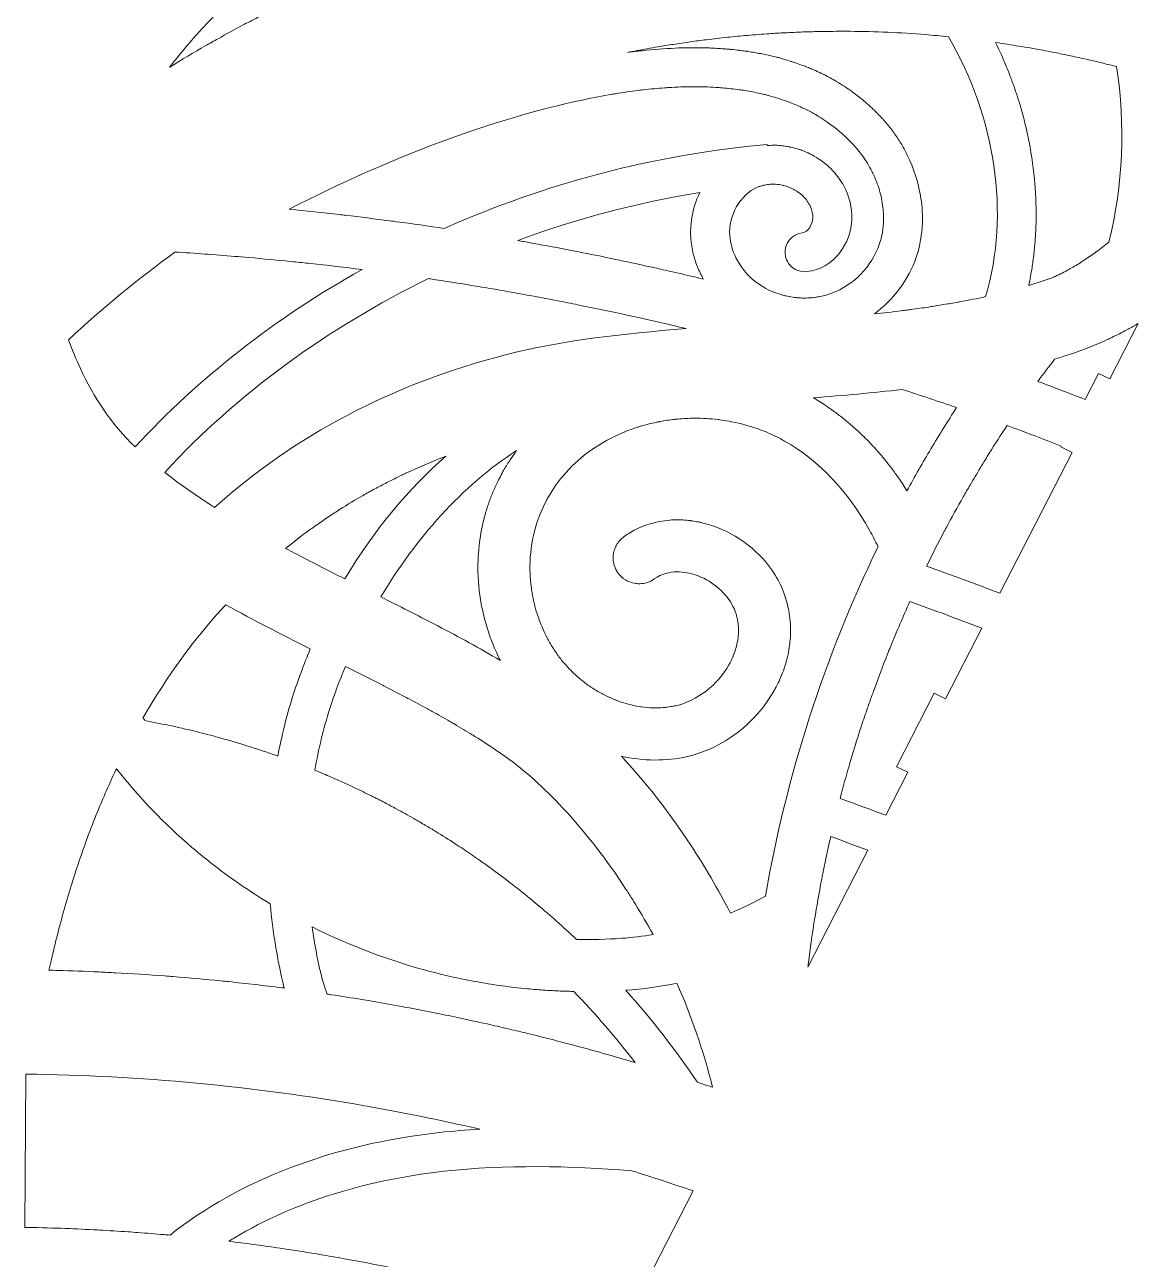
# Model space of a CAD drawing. Header units: millimetres. Extents: x -131 to 670, y -112 to 1620.
# Drawn here: x 479 to 535.6, y 818 to 880.7 of the extents above; entities that cross this region are included whole.
import ezdxf

# ---------------------------------------------------------------- set-up
doc = ezdxf.new("R2010")
doc.units = ezdxf.units.MM
doc.header["$MEASUREMENT"] = 0
doc.layers.add('Layer 2', color=7, linetype='Continuous')

msp = doc.modelspace()

# ---------------------------------------------------------------- linework, layer by layer
at = {"layer": 'Layer 2', "lineweight": 0}
for points, knots in [([(487.163, 879.535), (487.19, 879.567), (487.217, 879.599), (487.244, 879.631), (487.485, 879.916), (487.731, 880.197), (487.981, 880.472), (488.008, 880.501), (488.034, 880.531), (488.06, 880.559), (489.762, 882.417), (491.673, 884.039), (493.784, 885.411), (494.034, 885.574), (494.285, 885.731), (494.535, 885.883), (494.692, 885.978), (494.848, 886.069), (495.004, 886.161), (495.09, 886.211), (495.175, 886.262), (495.259, 886.311), (495.469, 886.431), (495.678, 886.546), (495.886, 886.66), (495.912, 886.674), (495.938, 886.689), (495.964, 886.703), (496.196, 886.828), (496.427, 886.95), (496.658, 887.068), (496.659, 887.068), (496.659, 887.069), (496.66, 887.069), (496.804, 887.135), (496.952, 887.196), (497.098, 887.261), (497.452, 887.417), (497.811, 887.567), (498.175, 887.712), (498.297, 887.76), (498.419, 887.81), (498.542, 887.857), (498.888, 887.99), (499.241, 888.115), (499.596, 888.235), (500.049, 888.388), (500.507, 888.534), (500.975, 888.666), (506.119, 890.112), (511.506, 889.899), (516.125, 888.206), (515.685, 888.176), (515.246, 888.136), (514.806, 888.096), (514.551, 888.074), (514.296, 888.055), (514.041, 888.03), (513.629, 887.988), (513.219, 887.938), (512.808, 887.888), (512.525, 887.855), (512.243, 887.821), (511.96, 887.784), (511.562, 887.73), (511.165, 887.671), (510.768, 887.61), (510.475, 887.564), (510.182, 887.518), (509.889, 887.469), (509.501, 887.405), (509.114, 887.336), (508.727, 887.264), (508.425, 887.207), (508.124, 887.147), (507.823, 887.087), (507.445, 887.01), (507.068, 886.933), (506.691, 886.85), (506.381, 886.782), (506.073, 886.708), (505.764, 886.635), (505.397, 886.548), (505.03, 886.463), (504.665, 886.37), (504.338, 886.286), (504.013, 886.195), (503.688, 886.107), (503.342, 886.013), (502.996, 885.923), (502.652, 885.823), (502.014, 885.639), (501.378, 885.444), (500.745, 885.239), (500.461, 885.147), (500.179, 885.046), (499.897, 884.95), (499.512, 884.82), (499.126, 884.691), (498.743, 884.552), (498.447, 884.445), (498.152, 884.331), (497.856, 884.22), (497.489, 884.081), (497.122, 883.943), (496.757, 883.798), (496.462, 883.681), (496.17, 883.559), (495.876, 883.437), (495.512, 883.286), (495.148, 883.133), (494.785, 882.975), (494.498, 882.85), (494.212, 882.722), (493.926, 882.592), (493.558, 882.426), (493.191, 882.255), (492.826, 882.081), (492.551, 881.95), (492.276, 881.818), (492.003, 881.684), (491.622, 881.497), (491.244, 881.303), (490.867, 881.108), (490.613, 880.977), (490.358, 880.847), (490.105, 880.712), (489.689, 880.49), (489.277, 880.261), (488.865, 880.03), (488.655, 879.912), (488.442, 879.797), (488.233, 879.677), (487.618, 879.322), (487.006, 878.96), (486.401, 878.585), (486.399, 878.584), (486.397, 878.583), (486.395, 878.582), (486.645, 878.906), (486.901, 879.223), (487.163, 879.535)], [0, 0, 0, 0, 1, 1, 1, 2, 2, 2, 3, 3, 3, 4, 4, 4, 5, 5, 5, 6, 6, 6, 7, 7, 7, 8, 8, 8, 9, 9, 9, 10, 10, 10, 11, 11, 11, 12, 12, 12, 13, 13, 13, 14, 14, 14, 15, 15, 15, 16, 16, 16, 17, 17, 17, 18, 18, 18, 19, 19, 19, 20, 20, 20, 21, 21, 21, 22, 22, 22, 23, 23, 23, 24, 24, 24, 25, 25, 25, 26, 26, 26, 27, 27, 27, 28, 28, 28, 29, 29, 29, 30, 30, 30, 31, 31, 31, 32, 32, 32, 33, 33, 33, 34, 34, 34, 35, 35, 35, 36, 36, 36, 37, 37, 37, 38, 38, 38, 39, 39, 39, 40, 40, 40, 41, 41, 41, 42, 42, 42, 43, 43, 43, 44, 44, 44, 45, 45, 45, 46, 46, 46, 47, 47, 47, 47]), ([(527.879, 866.918), (527.878, 866.918), (527.877, 866.918), (527.876, 866.917), (527.449, 866.823), (527.016, 866.737), (526.578, 866.655), (526.517, 866.644), (526.456, 866.634), (526.395, 866.623), (526.151, 866.579), (525.902, 866.539), (525.655, 866.499), (525.52, 866.477), (525.388, 866.452), (525.252, 866.431), (525.16, 866.417), (525.069, 866.403), (524.977, 866.389), (524.682, 866.345), (524.384, 866.305), (524.086, 866.265), (524.019, 866.256), (523.955, 866.246), (523.888, 866.238), (523.786, 866.224), (523.684, 866.21), (523.581, 866.197), (523.133, 866.141), (522.684, 866.088), (522.231, 866.041), (522.228, 866.04), (522.225, 866.04), (522.221, 866.039), (523.195, 866.764), (523.956, 867.769), (524.352, 868.927), (524.611, 869.685), (524.705, 870.497), (524.654, 871.317), (524.652, 871.358), (524.649, 871.398), (524.646, 871.439), (524.613, 871.854), (524.541, 872.27), (524.433, 872.682), (524.421, 872.726), (524.409, 872.77), (524.397, 872.815), (524.282, 873.221), (524.132, 873.622), (523.947, 874.011), (523.924, 874.058), (523.902, 874.104), (523.879, 874.151), (523.783, 874.343), (523.681, 874.534), (523.569, 874.719), (523.567, 874.722), (523.565, 874.725), (523.563, 874.728), (523.453, 874.909), (523.332, 875.085), (523.207, 875.258), (523.172, 875.305), (523.138, 875.352), (523.102, 875.398), (522.975, 875.566), (522.843, 875.73), (522.702, 875.888), (522.696, 875.894), (522.692, 875.901), (522.686, 875.907), (522.686, 875.908), (522.685, 875.909), (522.684, 875.909), (522.67, 875.925), (522.654, 875.94), (522.639, 875.956), (522.497, 876.111), (522.351, 876.262), (522.201, 876.407), (522.198, 876.41), (522.196, 876.413), (522.193, 876.415), (522.139, 876.468), (522.083, 876.517), (522.028, 876.568), (522.02, 876.576), (522.011, 876.583), (522.002, 876.59), (521.898, 876.686), (521.792, 876.781), (521.684, 876.873), (521.677, 876.879), (521.67, 876.885), (521.662, 876.892), (521.597, 876.946), (521.532, 876.998), (521.466, 877.051), (521.46, 877.056), (521.453, 877.061), (521.446, 877.066), (521.338, 877.152), (521.227, 877.235), (521.115, 877.316), (521.105, 877.323), (521.096, 877.331), (521.086, 877.338), (521.021, 877.385), (520.956, 877.433), (520.89, 877.478), (520.885, 877.482), (520.88, 877.484), (520.875, 877.488), (520.75, 877.573), (520.622, 877.654), (520.493, 877.734), (520.464, 877.752), (520.437, 877.771), (520.408, 877.788), (520.368, 877.813), (520.33, 877.838), (520.29, 877.862), (520.287, 877.864), (520.283, 877.865), (520.279, 877.868), (520.084, 877.982), (519.884, 878.09), (519.68, 878.193), (519.673, 878.196), (519.667, 878.2), (519.66, 878.204), (519.601, 878.233), (519.539, 878.26), (519.479, 878.289), (519.458, 878.298), (519.436, 878.307), (519.415, 878.317), (519.287, 878.378), (519.159, 878.437), (519.027, 878.493), (519.015, 878.498), (519.004, 878.504), (518.993, 878.509), (518.913, 878.542), (518.831, 878.574), (518.75, 878.606), (518.733, 878.613), (518.715, 878.619), (518.698, 878.626), (518.582, 878.671), (518.464, 878.715), (518.345, 878.756), (518.324, 878.764), (518.303, 878.773), (518.282, 878.78), (518.198, 878.809), (518.114, 878.838), (518.029, 878.866), (518.017, 878.869), (518.003, 878.873), (517.991, 878.877), (517.866, 878.917), (517.739, 878.953), (517.611, 878.989), (517.572, 879.001), (517.534, 879.013), (517.495, 879.024), (517.426, 879.043), (517.359, 879.064), (517.29, 879.082), (517.277, 879.085), (517.263, 879.088), (517.25, 879.091), (517.06, 879.139), (516.866, 879.183), (516.67, 879.224), (516.621, 879.234), (516.574, 879.247), (516.524, 879.257), (516.473, 879.267), (516.419, 879.275), (516.367, 879.285), (516.296, 879.298), (516.222, 879.309), (516.151, 879.321), (516.026, 879.343), (515.902, 879.365), (515.775, 879.384), (515.757, 879.386), (515.74, 879.39), (515.722, 879.393), (515.629, 879.406), (515.535, 879.417), (515.441, 879.429), (515.408, 879.433), (515.374, 879.436), (515.341, 879.44), (515.213, 879.456), (515.085, 879.47), (514.955, 879.483), (514.929, 879.485), (514.905, 879.489), (514.879, 879.491), (514.778, 879.501), (514.675, 879.51), (514.572, 879.518), (514.545, 879.52), (514.518, 879.521), (514.491, 879.523), (514.374, 879.531), (514.255, 879.537), (514.136, 879.543), (514.081, 879.546), (514.028, 879.55), (513.973, 879.553), (513.879, 879.557), (513.788, 879.562), (513.694, 879.565), (513.674, 879.566), (513.653, 879.565), (513.633, 879.566), (513.524, 879.568), (513.412, 879.568), (513.301, 879.569), (513.134, 879.571), (512.97, 879.576), (512.799, 879.574), (512.567, 879.571), (512.331, 879.562), (512.092, 879.55), (511.547, 879.527), (510.988, 879.484), (510.413, 879.421), (510.168, 879.396), (509.922, 879.367), (509.671, 879.334), (509.829, 879.365), (509.988, 879.392), (510.147, 879.422), (510.5, 879.488), (510.853, 879.555), (511.207, 879.615), (511.473, 879.66), (511.739, 879.702), (512.006, 879.743), (512.298, 879.789), (512.59, 879.832), (512.883, 879.873), (513.151, 879.91), (513.418, 879.947), (513.686, 879.98), (514.042, 880.025), (514.4, 880.063), (514.757, 880.101), (515.092, 880.136), (515.428, 880.168), (515.765, 880.198), (516.14, 880.23), (516.516, 880.262), (516.892, 880.286), (517.152, 880.304), (517.412, 880.317), (517.672, 880.33), (517.978, 880.346), (518.285, 880.36), (518.591, 880.371), (518.85, 880.38), (519.108, 880.389), (519.366, 880.394), (519.767, 880.403), (520.169, 880.405), (520.571, 880.406), (520.713, 880.405), (520.855, 880.409), (520.997, 880.407), (522.271, 880.397), (523.547, 880.341), (524.823, 880.24), (525.216, 880.208), (525.606, 880.165), (525.997, 880.126), (528.365, 876.058), (529.132, 871.164), (527.879, 866.918)], [0, 0, 0, 0, 1, 1, 1, 2, 2, 2, 3, 3, 3, 4, 4, 4, 5, 5, 5, 6, 6, 6, 7, 7, 7, 8, 8, 8, 9, 9, 9, 10, 10, 10, 11, 11, 11, 12, 12, 12, 13, 13, 13, 14, 14, 14, 15, 15, 15, 16, 16, 16, 17, 17, 17, 18, 18, 18, 19, 19, 19, 20, 20, 20, 21, 21, 21, 22, 22, 22, 23, 23, 23, 24, 24, 24, 25, 25, 25, 26, 26, 26, 27, 27, 27, 28, 28, 28, 29, 29, 29, 30, 30, 30, 31, 31, 31, 32, 32, 32, 33, 33, 33, 34, 34, 34, 35, 35, 35, 36, 36, 36, 37, 37, 37, 38, 38, 38, 39, 39, 39, 40, 40, 40, 41, 41, 41, 42, 42, 42, 43, 43, 43, 44, 44, 44, 45, 45, 45, 46, 46, 46, 47, 47, 47, 48, 48, 48, 49, 49, 49, 50, 50, 50, 51, 51, 51, 52, 52, 52, 53, 53, 53, 54, 54, 54, 55, 55, 55, 56, 56, 56, 57, 57, 57, 58, 58, 58, 59, 59, 59, 60, 60, 60, 61, 61, 61, 62, 62, 62, 63, 63, 63, 64, 64, 64, 65, 65, 65, 66, 66, 66, 67, 67, 67, 68, 68, 68, 69, 69, 69, 70, 70, 70, 71, 71, 71, 72, 72, 72, 73, 73, 73, 74, 74, 74, 75, 75, 75, 76, 76, 76, 77, 77, 77, 78, 78, 78, 79, 79, 79, 80, 80, 80, 81, 81, 81, 82, 82, 82, 83, 83, 83, 84, 84, 84, 85, 85, 85, 86, 86, 86, 87, 87, 87, 88, 88, 88, 89, 89, 89, 90, 90, 90, 91, 91, 91, 92, 92, 92, 93, 93, 93, 94, 94, 94, 95, 95, 95, 95]), ([(534.146, 869.694), (533.935, 869.52), (533.721, 869.354), (533.503, 869.194), (533.488, 869.183), (533.474, 869.173), (533.46, 869.162), (533.263, 869.018), (533.061, 868.881), (532.858, 868.749), (532.823, 868.726), (532.788, 868.703), (532.753, 868.68), (532.566, 868.561), (532.374, 868.449), (532.181, 868.341), (532.133, 868.314), (532.086, 868.284), (532.038, 868.258), (531.803, 868.131), (531.564, 868.011), (531.32, 867.901), (531.319, 867.9), (531.317, 867.899), (531.316, 867.898), (531.314, 867.898), (531.314, 867.898), (531.312, 867.897), (530.908, 867.75), (530.493, 867.616), (530.072, 867.488), (530.136, 867.788), (530.19, 868.091), (530.238, 868.395), (530.246, 868.446), (530.252, 868.497), (530.26, 868.548), (530.296, 868.796), (530.328, 869.045), (530.354, 869.295), (530.361, 869.368), (530.368, 869.441), (530.375, 869.514), (530.397, 869.757), (530.414, 870.002), (530.426, 870.248), (530.429, 870.309), (530.433, 870.37), (530.435, 870.432), (530.46, 871.095), (530.447, 871.762), (530.4, 872.43), (530.395, 872.5), (530.39, 872.57), (530.384, 872.64), (530.325, 873.357), (530.225, 874.073), (530.086, 874.786), (530.072, 874.858), (530.058, 874.929), (530.043, 875.001), (529.906, 875.658), (529.738, 876.311), (529.536, 876.956), (529.511, 877.035), (529.484, 877.113), (529.458, 877.191), (529.387, 877.408), (529.313, 877.624), (529.235, 877.839), (529.201, 877.933), (529.166, 878.026), (529.13, 878.119), (529.05, 878.33), (528.966, 878.539), (528.878, 878.747), (528.844, 878.828), (528.812, 878.909), (528.777, 878.99), (528.653, 879.275), (528.525, 879.558), (528.388, 879.838), (528.789, 879.781), (529.188, 879.716), (529.587, 879.65), (529.772, 879.62), (529.958, 879.59), (530.142, 879.558), (530.491, 879.497), (530.838, 879.432), (531.185, 879.365), (531.446, 879.314), (531.707, 879.261), (531.967, 879.207), (532.258, 879.146), (532.55, 879.085), (532.84, 879.02), (533.229, 878.933), (533.617, 878.839), (534.005, 878.743), (534.18, 878.699), (534.357, 878.66), (534.531, 878.615), (534.99, 875.651), (534.865, 872.591), (534.146, 869.694)], [0, 0, 0, 0, 1, 1, 1, 2, 2, 2, 3, 3, 3, 4, 4, 4, 5, 5, 5, 6, 6, 6, 7, 7, 7, 8, 8, 8, 9, 9, 9, 10, 10, 10, 11, 11, 11, 12, 12, 12, 13, 13, 13, 14, 14, 14, 15, 15, 15, 16, 16, 16, 17, 17, 17, 18, 18, 18, 19, 19, 19, 20, 20, 20, 21, 21, 21, 22, 22, 22, 23, 23, 23, 24, 24, 24, 25, 25, 25, 26, 26, 26, 27, 27, 27, 28, 28, 28, 29, 29, 29, 30, 30, 30, 31, 31, 31, 32, 32, 32, 33, 33, 33, 34, 34, 34, 35, 35, 35, 35]), ([(510.207, 877.398), (510.303, 877.41), (510.398, 877.421), (510.493, 877.432), (510.854, 877.473), (511.207, 877.506), (511.553, 877.531), (511.624, 877.536), (511.694, 877.542), (511.763, 877.547), (512.179, 877.573), (512.587, 877.588), (512.982, 877.591), (513.195, 877.592), (513.404, 877.588), (513.61, 877.583), (513.798, 877.576), (513.985, 877.567), (514.169, 877.555), (514.28, 877.549), (514.388, 877.539), (514.498, 877.53), (514.791, 877.506), (515.077, 877.475), (515.357, 877.436), (515.45, 877.422), (515.545, 877.412), (515.636, 877.397), (515.907, 877.353), (516.171, 877.3), (516.429, 877.243), (516.513, 877.224), (516.598, 877.206), (516.68, 877.186), (516.736, 877.171), (516.79, 877.154), (516.847, 877.139), (517.119, 877.067), (517.384, 876.986), (517.641, 876.896), (517.733, 876.863), (517.824, 876.83), (517.914, 876.796), (518.165, 876.7), (518.409, 876.595), (518.644, 876.481), (518.696, 876.456), (518.751, 876.434), (518.802, 876.409), (518.81, 876.404), (518.818, 876.4), (518.826, 876.396), (519.097, 876.258), (519.356, 876.107), (519.605, 875.945), (519.671, 875.902), (519.733, 875.856), (519.798, 875.811), (519.993, 875.677), (520.18, 875.534), (520.361, 875.385), (520.428, 875.329), (520.496, 875.274), (520.561, 875.217), (520.729, 875.068), (520.891, 874.911), (521.048, 874.749), (521.103, 874.692), (521.159, 874.637), (521.212, 874.578), (521.221, 874.568), (521.229, 874.558), (521.237, 874.548), (521.334, 874.439), (521.425, 874.327), (521.513, 874.213), (521.542, 874.175), (521.57, 874.137), (521.598, 874.099), (521.686, 873.978), (521.77, 873.856), (521.848, 873.731), (521.854, 873.721), (521.861, 873.712), (521.867, 873.702), (521.947, 873.571), (522.02, 873.437), (522.089, 873.302), (522.107, 873.267), (522.124, 873.232), (522.141, 873.197), (522.279, 872.915), (522.391, 872.625), (522.478, 872.333), (522.486, 872.303), (522.495, 872.273), (522.503, 872.243), (522.586, 871.944), (522.642, 871.643), (522.669, 871.344), (522.671, 871.319), (522.673, 871.294), (522.675, 871.269), (522.686, 871.118), (522.692, 870.968), (522.689, 870.819), (522.68, 870.389), (522.609, 869.968), (522.473, 869.571), (522.091, 868.451), (521.163, 867.5), (520.054, 867.089), (519.929, 867.042), (519.8, 867.004), (519.671, 866.971), (519.633, 866.962), (519.594, 866.954), (519.555, 866.945), (519.458, 866.923), (519.36, 866.905), (519.261, 866.891), (519.223, 866.885), (519.184, 866.879), (519.146, 866.875), (519.011, 866.859), (518.876, 866.848), (518.741, 866.846), (518.717, 866.845), (518.693, 866.847), (518.669, 866.847), (518.546, 866.847), (518.423, 866.854), (518.301, 866.864), (518.278, 866.866), (518.254, 866.867), (518.231, 866.87), (518.177, 866.875), (518.124, 866.885), (518.07, 866.892), (517.953, 866.909), (517.836, 866.93), (517.72, 866.957), (517.662, 866.97), (517.603, 866.984), (517.545, 867), (517.431, 867.032), (517.319, 867.07), (517.208, 867.111), (517.158, 867.129), (517.106, 867.146), (517.057, 867.167), (516.901, 867.233), (516.748, 867.305), (516.602, 867.391), (516.602, 867.391), (516.601, 867.391), (516.601, 867.391), (515.987, 867.751), (515.491, 868.289), (515.188, 868.892), (515.007, 869.252), (514.896, 869.635), (514.87, 870.018), (514.8, 871.047), (515.402, 872.104), (516.27, 872.475), (516.302, 872.489), (516.336, 872.499), (516.369, 872.511), (516.418, 872.528), (516.466, 872.546), (516.516, 872.559), (516.562, 872.572), (516.609, 872.582), (516.656, 872.591), (516.697, 872.599), (516.739, 872.607), (516.78, 872.612), (516.83, 872.619), (516.879, 872.625), (516.929, 872.629), (516.974, 872.631), (517.019, 872.63), (517.064, 872.631), (517.105, 872.631), (517.146, 872.633), (517.188, 872.631), (517.313, 872.625), (517.437, 872.607), (517.559, 872.58), (517.581, 872.574), (517.602, 872.568), (517.623, 872.562), (517.719, 872.538), (517.813, 872.508), (517.905, 872.471), (517.935, 872.459), (517.965, 872.447), (517.995, 872.434), (518.081, 872.395), (518.164, 872.35), (518.244, 872.3), (518.269, 872.285), (518.295, 872.271), (518.319, 872.254), (518.419, 872.186), (518.514, 872.111), (518.6, 872.025), (518.76, 871.865), (518.886, 871.682), (518.97, 871.492), (519.055, 871.303), (519.098, 871.107), (519.092, 870.922), (519.08, 870.588), (518.857, 870.194), (518.575, 870.166), (518.029, 870.112), (517.632, 869.625), (517.686, 869.08), (517.699, 868.943), (517.74, 868.816), (517.803, 868.703), (517.988, 868.363), (518.366, 868.149), (518.772, 868.189), (520.215, 868.333), (521.036, 869.669), (521.076, 870.854), (521.095, 871.431), (520.949, 872.014), (520.663, 872.545), (520.492, 872.863), (520.27, 873.162), (520.003, 873.429), (520.003, 873.43), (520.003, 873.43), (520.002, 873.43), (519.929, 873.503), (519.852, 873.571), (519.773, 873.637), (519.719, 873.683), (519.663, 873.725), (519.607, 873.768), (519.601, 873.773), (519.595, 873.779), (519.588, 873.783), (519.557, 873.807), (519.526, 873.83), (519.495, 873.853), (519.492, 873.855), (519.489, 873.856), (519.485, 873.858), (519.347, 873.956), (519.204, 874.045), (519.055, 874.124), (519.052, 874.125), (519.049, 874.128), (519.045, 874.13), (519.019, 874.144), (518.992, 874.155), (518.965, 874.169), (518.959, 874.171), (518.952, 874.173), (518.946, 874.176), (518.817, 874.24), (518.684, 874.297), (518.549, 874.347), (518.539, 874.351), (518.529, 874.356), (518.519, 874.36), (518.491, 874.37), (518.464, 874.381), (518.436, 874.39), (518.432, 874.392), (518.428, 874.392), (518.424, 874.394), (518.267, 874.446), (518.107, 874.488), (517.945, 874.522), (517.939, 874.523), (517.932, 874.526), (517.926, 874.527), (517.887, 874.535), (517.85, 874.542), (517.811, 874.548), (517.794, 874.551), (517.777, 874.553), (517.76, 874.556), (517.706, 874.565), (517.652, 874.574), (517.597, 874.581), (517.49, 874.596), (517.382, 874.608), (517.274, 874.613), (517.274, 874.613), (517.271, 874.613), (517.271, 874.613), (517.155, 874.619), (517.04, 874.615), (516.924, 874.609), (516.876, 874.608), (516.828, 874.608), (516.779, 874.605), (516.779, 874.605), (516.775, 874.652), (516.775, 874.652), (511.048, 874.148), (505.471, 872.659), (500.356, 870.385), (499.551, 870.506), (498.744, 870.618), (497.935, 870.727), (497.818, 870.742), (497.701, 870.757), (497.584, 870.773), (496.837, 870.871), (496.089, 870.964), (495.34, 871.052), (495.237, 871.064), (495.133, 871.077), (495.03, 871.089), (494.182, 871.186), (493.333, 871.279), (492.481, 871.363), (497.7, 874.048), (502.729, 875.922), (507.449, 876.93), (507.935, 877.034), (508.408, 877.123), (508.873, 877.203), (508.936, 877.213), (508.998, 877.223), (509.06, 877.233), (509.45, 877.297), (509.832, 877.351), (510.207, 877.398)], [0, 0, 0, 0, 1, 1, 1, 2, 2, 2, 3, 3, 3, 4, 4, 4, 5, 5, 5, 6, 6, 6, 7, 7, 7, 8, 8, 8, 9, 9, 9, 10, 10, 10, 11, 11, 11, 12, 12, 12, 13, 13, 13, 14, 14, 14, 15, 15, 15, 16, 16, 16, 17, 17, 17, 18, 18, 18, 19, 19, 19, 20, 20, 20, 21, 21, 21, 22, 22, 22, 23, 23, 23, 24, 24, 24, 25, 25, 25, 26, 26, 26, 27, 27, 27, 28, 28, 28, 29, 29, 29, 30, 30, 30, 31, 31, 31, 32, 32, 32, 33, 33, 33, 34, 34, 34, 35, 35, 35, 36, 36, 36, 37, 37, 37, 38, 38, 38, 39, 39, 39, 40, 40, 40, 41, 41, 41, 42, 42, 42, 43, 43, 43, 44, 44, 44, 45, 45, 45, 46, 46, 46, 47, 47, 47, 48, 48, 48, 49, 49, 49, 50, 50, 50, 51, 51, 51, 52, 52, 52, 53, 53, 53, 54, 54, 54, 55, 55, 55, 56, 56, 56, 57, 57, 57, 58, 58, 58, 59, 59, 59, 60, 60, 60, 61, 61, 61, 62, 62, 62, 63, 63, 63, 64, 64, 64, 65, 65, 65, 66, 66, 66, 67, 67, 67, 68, 68, 68, 69, 69, 69, 70, 70, 70, 71, 71, 71, 72, 72, 72, 73, 73, 73, 74, 74, 74, 75, 75, 75, 76, 76, 76, 77, 77, 77, 78, 78, 78, 79, 79, 79, 80, 80, 80, 81, 81, 81, 82, 82, 82, 83, 83, 83, 84, 84, 84, 85, 85, 85, 86, 86, 86, 87, 87, 87, 88, 88, 88, 89, 89, 89, 90, 90, 90, 91, 91, 91, 92, 92, 92, 93, 93, 93, 94, 94, 94, 95, 95, 95, 96, 96, 96, 97, 97, 97, 98, 98, 98, 99, 99, 99, 100, 100, 100, 101, 101, 101, 102, 102, 102, 103, 103, 103, 104, 104, 104, 105, 105, 105, 106, 106, 106, 107, 107, 107, 108, 108, 108, 109, 109, 109, 110, 110, 110, 111, 111, 111, 112, 112, 112, 112]), ([(512.889, 869.886), (512.926, 869.343), (513.064, 868.809), (513.283, 868.303), (513.308, 868.244), (513.34, 868.187), (513.368, 868.129), (513.419, 868.021), (513.468, 867.913), (513.526, 867.808), (512.69, 868.011), (511.851, 868.205), (511.01, 868.392), (510.766, 868.447), (510.52, 868.498), (510.275, 868.552), (509.736, 868.669), (509.197, 868.787), (508.656, 868.899), (508.103, 869.014), (507.548, 869.122), (506.994, 869.23), (506.769, 869.274), (506.545, 869.32), (506.32, 869.363), (505.684, 869.484), (505.048, 869.6), (504.41, 869.713), (504.305, 869.732), (504.2, 869.753), (504.095, 869.771), (507.067, 870.871), (510.172, 871.698), (513.351, 872.218), (513.138, 871.782), (512.994, 871.308), (512.926, 870.817), (512.92, 870.776), (512.915, 870.735), (512.911, 870.693), (512.896, 870.559), (512.886, 870.425), (512.883, 870.289), (512.882, 870.272), (512.879, 870.256), (512.879, 870.239), (512.878, 870.122), (512.882, 870.004), (512.889, 869.886)], [0, 0, 0, 0, 1, 1, 1, 2, 2, 2, 3, 3, 3, 4, 4, 4, 5, 5, 5, 6, 6, 6, 7, 7, 7, 8, 8, 8, 9, 9, 9, 10, 10, 10, 11, 11, 11, 12, 12, 12, 13, 13, 13, 14, 14, 14, 15, 15, 15, 16, 16, 16, 16]), ([(486.666, 869.186), (487.682, 869.124), (488.696, 869.048), (489.708, 868.966), (489.934, 868.947), (490.159, 868.927), (490.385, 868.908), (491.154, 868.841), (491.921, 868.768), (492.688, 868.69), (492.975, 868.661), (493.264, 868.633), (493.551, 868.602), (494.428, 868.508), (495.303, 868.405), (496.177, 868.296), (491.798, 865.847), (487.876, 862.792), (484.642, 859.275), (483.434, 860.431), (482.532, 861.821), (481.858, 863.266), (481.632, 863.749), (481.432, 864.239), (481.254, 864.727), (482.983, 866.33), (484.791, 867.815), (486.666, 869.186)], [0, 0, 0, 0, 1, 1, 1, 2, 2, 2, 3, 3, 3, 4, 4, 4, 5, 5, 5, 6, 6, 6, 7, 7, 7, 8, 8, 8, 9, 9, 9, 9]), ([(499.557, 867.834), (499.589, 867.83), (499.621, 867.826), (499.652, 867.821), (500.384, 867.712), (501.114, 867.591), (501.843, 867.471), (502.209, 867.411), (502.575, 867.357), (502.94, 867.294), (503.565, 867.187), (504.187, 867.067), (504.81, 866.952), (505.284, 866.865), (505.759, 866.783), (506.231, 866.691), (506.583, 866.623), (506.933, 866.546), (507.285, 866.475), (509.085, 866.11), (510.878, 865.721), (512.658, 865.292), (509.391, 865.032), (506.295, 864.685), (503.468, 863.957), (497.727, 862.481), (492.774, 859.868), (488.676, 856.203), (488.631, 856.232), (488.588, 856.261), (488.543, 856.29), (488.31, 856.438), (488.083, 856.59), (487.857, 856.742), (487.262, 857.145), (486.69, 857.559), (486.147, 857.986), (489.813, 861.963), (494.405, 865.322), (499.557, 867.834)], [0, 0, 0, 0, 1, 1, 1, 2, 2, 2, 3, 3, 3, 4, 4, 4, 5, 5, 5, 6, 6, 6, 7, 7, 7, 8, 8, 8, 9, 9, 9, 10, 10, 10, 11, 11, 11, 12, 12, 12, 13, 13, 13, 13]), ([(534.192, 862.737), (534.192, 862.737), (533.615, 863.019), (533.615, 863.019), (533.615, 863.019), (532.934, 861.692), (532.934, 861.692), (532.136, 862.004), (531.336, 862.309), (530.533, 862.608), (530.809, 862.987), (531.1, 863.358), (531.384, 863.732), (531.96, 863.91), (532.526, 864.102), (533.08, 864.314), (533.415, 864.443), (533.741, 864.586), (534.063, 864.735), (534.139, 864.77), (534.215, 864.805), (534.29, 864.84), (534.55, 864.965), (534.806, 865.095), (535.058, 865.231), (535.225, 865.321), (535.389, 865.415), (535.553, 865.509), (535.582, 865.525), (535.612, 865.541), (535.64, 865.558), (535.64, 865.558), (534.192, 862.737), (534.192, 862.737)], [0, 0, 0, 0, 1, 1, 1, 2, 2, 2, 3, 3, 3, 4, 4, 4, 5, 5, 5, 6, 6, 6, 7, 7, 7, 8, 8, 8, 9, 9, 9, 10, 10, 10, 11, 11, 11, 11]), ([(525.099, 859.184), (524.679, 858.48), (524.274, 857.769), (523.881, 857.053), (523.741, 857.278), (523.594, 857.498), (523.444, 857.714), (523.407, 857.766), (523.37, 857.818), (523.332, 857.87), (523.212, 858.04), (523.088, 858.206), (522.961, 858.369), (522.922, 858.419), (522.884, 858.469), (522.845, 858.517), (522.681, 858.722), (522.515, 858.924), (522.341, 859.118), (522.329, 859.132), (522.316, 859.144), (522.304, 859.158), (522.102, 859.382), (521.894, 859.598), (521.681, 859.808), (521.6, 859.887), (521.516, 859.962), (521.434, 860.039), (521.281, 860.182), (521.127, 860.321), (520.969, 860.456), (520.874, 860.537), (520.778, 860.617), (520.681, 860.695), (520.522, 860.823), (520.361, 860.945), (520.197, 861.065), (520.102, 861.134), (520.009, 861.206), (519.912, 861.272), (519.687, 861.428), (519.458, 861.575), (519.224, 861.716), (519.192, 861.735), (519.162, 861.758), (519.129, 861.777), (520.637, 861.892), (522.146, 862.025), (523.635, 862.2), (524.56, 861.901), (525.483, 861.594), (526.402, 861.276), (525.953, 860.585), (525.519, 859.888), (525.099, 859.184)], [0, 0, 0, 0, 1, 1, 1, 2, 2, 2, 3, 3, 3, 4, 4, 4, 5, 5, 5, 6, 6, 6, 7, 7, 7, 8, 8, 8, 9, 9, 9, 10, 10, 10, 11, 11, 11, 12, 12, 12, 13, 13, 13, 14, 14, 14, 15, 15, 15, 16, 16, 16, 17, 17, 17, 18, 18, 18, 18]), ([(514.27, 860.669), (514.295, 860.666), (514.32, 860.662), (514.344, 860.659), (514.509, 860.638), (514.672, 860.613), (514.835, 860.584), (514.875, 860.577), (514.915, 860.569), (514.954, 860.561), (515.106, 860.532), (515.256, 860.499), (515.406, 860.462), (515.446, 860.453), (515.486, 860.443), (515.526, 860.432), (515.671, 860.394), (515.814, 860.353), (515.957, 860.308), (516.001, 860.295), (516.044, 860.281), (516.088, 860.267), (516.237, 860.218), (516.384, 860.165), (516.53, 860.109), (516.561, 860.097), (516.592, 860.085), (516.623, 860.073), (516.795, 860.004), (516.966, 859.93), (517.133, 859.85), (517.135, 859.849), (517.137, 859.848), (517.139, 859.848), (517.316, 859.763), (517.49, 859.672), (517.66, 859.575), (519.416, 858.577), (520.907, 856.984), (521.976, 855.051), (522.129, 854.775), (522.273, 854.493), (522.408, 854.204), (519.649, 848.534), (517.743, 842.551), (516.691, 836.448), (516.119, 836.126), (515.52, 835.838), (514.901, 835.583), (514.267, 836.821), (513.59, 837.972), (512.892, 839.033), (511.731, 840.801), (510.516, 842.316), (509.361, 843.559), (509.92, 843.434), (510.486, 843.366), (511.05, 843.362), (511.613, 843.357), (512.174, 843.416), (512.722, 843.542), (514.53, 843.958), (516.18, 845.213), (517.134, 846.9), (517.151, 846.93), (517.164, 846.961), (517.18, 846.991), (517.251, 847.119), (517.316, 847.248), (517.377, 847.378), (517.404, 847.439), (517.432, 847.498), (517.458, 847.559), (517.524, 847.711), (517.584, 847.864), (517.637, 848.019), (517.656, 848.073), (517.671, 848.127), (517.688, 848.182), (517.727, 848.307), (517.762, 848.432), (517.793, 848.558), (517.806, 848.611), (517.82, 848.665), (517.832, 848.719), (517.866, 848.878), (517.892, 849.037), (517.913, 849.197), (517.921, 849.254), (517.927, 849.31), (517.932, 849.367), (517.947, 849.516), (517.958, 849.666), (517.961, 849.814), (517.962, 849.861), (517.962, 849.908), (517.962, 849.954), (517.962, 850.105), (517.955, 850.256), (517.943, 850.406), (517.937, 850.47), (517.929, 850.534), (517.922, 850.598), (517.907, 850.718), (517.889, 850.838), (517.867, 850.958), (517.856, 851.02), (517.845, 851.082), (517.831, 851.144), (517.796, 851.301), (517.755, 851.458), (517.706, 851.613), (517.701, 851.629), (517.699, 851.645), (517.694, 851.661), (517.569, 852.046), (517.392, 852.416), (517.176, 852.766), (516.466, 853.916), (515.304, 854.84), (513.94, 855.291), (513.939, 855.292), (513.939, 855.292), (513.939, 855.292), (513.89, 855.308), (513.842, 855.318), (513.794, 855.332), (513.674, 855.368), (513.555, 855.402), (513.435, 855.43), (513.425, 855.432), (513.416, 855.435), (513.406, 855.438), (513.352, 855.45), (513.299, 855.459), (513.246, 855.47), (513.23, 855.473), (513.215, 855.474), (513.199, 855.477), (513.101, 855.495), (513.003, 855.511), (512.905, 855.524), (512.888, 855.526), (512.87, 855.53), (512.853, 855.532), (512.8, 855.538), (512.747, 855.546), (512.694, 855.55), (512.685, 855.551), (512.677, 855.551), (512.668, 855.552), (512.545, 855.562), (512.423, 855.567), (512.301, 855.568), (512.257, 855.569), (512.213, 855.575), (512.169, 855.575), (512.053, 855.573), (511.939, 855.567), (511.825, 855.557), (511.096, 855.499), (510.401, 855.28), (509.783, 854.908), (509.686, 854.851), (509.59, 854.79), (509.496, 854.724), (509.471, 854.706), (509.454, 854.682), (509.431, 854.663), (509.377, 854.62), (509.325, 854.576), (509.281, 854.526), (509.25, 854.492), (509.226, 854.455), (509.199, 854.419), (509.167, 854.375), (509.137, 854.331), (509.111, 854.284), (509.09, 854.245), (509.07, 854.206), (509.053, 854.165), (509.031, 854.114), (509.014, 854.063), (508.999, 854.01), (508.988, 853.971), (508.975, 853.932), (508.967, 853.891), (508.953, 853.819), (508.948, 853.747), (508.946, 853.674), (508.946, 853.653), (508.94, 853.634), (508.94, 853.613), (508.942, 853.534), (508.954, 853.456), (508.97, 853.378), (508.973, 853.36), (508.979, 853.342), (508.983, 853.324), (508.998, 853.265), (509.017, 853.207), (509.04, 853.15), (509.049, 853.129), (509.056, 853.109), (509.065, 853.089), (509.098, 853.018), (509.136, 852.948), (509.183, 852.882), (509.184, 852.881), (509.185, 852.879), (509.186, 852.877), (509.396, 852.582), (509.706, 852.404), (510.038, 852.346), (510.112, 852.333), (510.188, 852.325), (510.265, 852.325), (510.275, 852.325), (510.286, 852.321), (510.297, 852.321), (510.551, 852.328), (510.807, 852.407), (511.03, 852.565), (511.406, 852.832), (511.813, 852.923), (512.182, 852.928), (512.551, 852.933), (512.884, 852.853), (513.11, 852.778), (513.904, 852.515), (514.602, 851.94), (514.977, 851.279), (515.057, 851.137), (515.128, 850.993), (515.176, 850.845), (515.181, 850.831), (515.184, 850.816), (515.188, 850.802), (515.212, 850.725), (515.233, 850.646), (515.25, 850.567), (515.258, 850.531), (515.264, 850.494), (515.27, 850.458), (515.281, 850.397), (515.29, 850.336), (515.297, 850.274), (515.301, 850.235), (515.306, 850.197), (515.308, 850.158), (515.313, 850.086), (515.315, 850.014), (515.315, 849.941), (515.315, 849.918), (515.317, 849.896), (515.316, 849.874), (515.313, 849.742), (515.3, 849.608), (515.28, 849.475), (515.277, 849.454), (515.272, 849.432), (515.268, 849.411), (515.249, 849.299), (515.224, 849.187), (515.193, 849.076), (515.186, 849.049), (515.178, 849.022), (515.17, 848.996), (515.135, 848.88), (515.094, 848.765), (515.047, 848.65), (515.04, 848.635), (515.035, 848.619), (515.028, 848.604), (514.971, 848.47), (514.906, 848.337), (514.831, 848.206), (514.245, 847.169), (513.208, 846.371), (512.127, 846.122), (512.127, 846.122), (512.126, 846.122), (512.126, 846.122), (512.101, 846.116), (512.076, 846.113), (512.051, 846.108), (511.933, 846.083), (511.812, 846.065), (511.691, 846.05), (511.667, 846.047), (511.642, 846.043), (511.617, 846.04), (511.574, 846.036), (511.531, 846.031), (511.488, 846.028), (511.316, 846.014), (511.144, 846.007), (510.969, 846.011), (510.968, 846.011), (510.967, 846.011), (510.966, 846.012), (510.775, 846.017), (510.583, 846.037), (510.391, 846.064), (510.351, 846.07), (510.312, 846.074), (510.273, 846.081), (510.086, 846.111), (509.899, 846.151), (509.713, 846.2), (509.679, 846.21), (509.646, 846.22), (509.612, 846.23), (509.437, 846.28), (509.263, 846.338), (509.09, 846.405), (509.068, 846.413), (509.046, 846.42), (509.023, 846.429), (508.839, 846.503), (508.658, 846.588), (508.48, 846.68), (508.441, 846.699), (508.402, 846.72), (508.364, 846.74), (508.187, 846.836), (508.012, 846.938), (507.842, 847.051), (507.822, 847.064), (507.802, 847.079), (507.781, 847.094), (507.624, 847.2), (507.471, 847.315), (507.322, 847.436), (507.293, 847.46), (507.263, 847.482), (507.235, 847.506), (507.079, 847.637), (506.928, 847.777), (506.784, 847.923), (506.754, 847.954), (506.724, 847.985), (506.695, 848.016), (506.548, 848.171), (506.407, 848.33), (506.275, 848.499), (506.275, 848.499), (506.275, 848.5), (506.275, 848.5), (506.158, 848.651), (506.049, 848.808), (505.945, 848.968), (505.919, 849.007), (505.894, 849.046), (505.87, 849.085), (505.769, 849.245), (505.673, 849.408), (505.586, 849.575), (505.582, 849.581), (505.579, 849.588), (505.576, 849.595), (505.492, 849.757), (505.416, 849.923), (505.343, 850.09), (505.322, 850.14), (505.302, 850.189), (505.282, 850.238), (505.215, 850.401), (505.153, 850.567), (505.098, 850.734), (505.09, 850.759), (505.082, 850.785), (505.074, 850.81), (505.023, 850.973), (504.978, 851.137), (504.938, 851.302), (504.924, 851.36), (504.91, 851.418), (504.897, 851.476), (504.862, 851.638), (504.83, 851.8), (504.805, 851.964), (504.798, 852.006), (504.792, 852.048), (504.786, 852.09), (504.764, 852.249), (504.748, 852.408), (504.736, 852.568), (504.731, 852.631), (504.727, 852.695), (504.724, 852.759), (504.716, 852.916), (504.712, 853.073), (504.714, 853.23), (504.72, 853.828), (504.796, 854.423), (504.947, 854.999), (505.54, 857.259), (507.131, 859.036), (509.426, 860.002), (509.568, 860.062), (509.711, 860.117), (509.855, 860.169), (509.964, 860.208), (510.074, 860.244), (510.184, 860.28), (510.205, 860.287), (510.226, 860.294), (510.247, 860.301), (510.273, 860.309), (510.299, 860.318), (510.325, 860.326), (510.352, 860.334), (510.379, 860.341), (510.406, 860.348), (510.644, 860.418), (510.886, 860.479), (511.129, 860.53), (511.143, 860.533), (511.158, 860.537), (511.173, 860.54), (511.207, 860.547), (511.241, 860.554), (511.276, 860.56), (511.292, 860.563), (511.308, 860.566), (511.325, 860.569), (511.571, 860.615), (511.819, 860.652), (512.068, 860.679), (512.091, 860.681), (512.113, 860.685), (512.135, 860.687), (512.168, 860.69), (512.201, 860.693), (512.235, 860.696), (512.369, 860.708), (512.504, 860.718), (512.638, 860.725), (512.789, 860.733), (512.941, 860.737), (513.092, 860.738), (513.486, 860.739), (513.88, 860.715), (514.27, 860.669)], [0, 0, 0, 0, 1, 1, 1, 2, 2, 2, 3, 3, 3, 4, 4, 4, 5, 5, 5, 6, 6, 6, 7, 7, 7, 8, 8, 8, 9, 9, 9, 10, 10, 10, 11, 11, 11, 12, 12, 12, 13, 13, 13, 14, 14, 14, 15, 15, 15, 16, 16, 16, 17, 17, 17, 18, 18, 18, 19, 19, 19, 20, 20, 20, 21, 21, 21, 22, 22, 22, 23, 23, 23, 24, 24, 24, 25, 25, 25, 26, 26, 26, 27, 27, 27, 28, 28, 28, 29, 29, 29, 30, 30, 30, 31, 31, 31, 32, 32, 32, 33, 33, 33, 34, 34, 34, 35, 35, 35, 36, 36, 36, 37, 37, 37, 38, 38, 38, 39, 39, 39, 40, 40, 40, 41, 41, 41, 42, 42, 42, 43, 43, 43, 44, 44, 44, 45, 45, 45, 46, 46, 46, 47, 47, 47, 48, 48, 48, 49, 49, 49, 50, 50, 50, 51, 51, 51, 52, 52, 52, 53, 53, 53, 54, 54, 54, 55, 55, 55, 56, 56, 56, 57, 57, 57, 58, 58, 58, 59, 59, 59, 60, 60, 60, 61, 61, 61, 62, 62, 62, 63, 63, 63, 64, 64, 64, 65, 65, 65, 66, 66, 66, 67, 67, 67, 68, 68, 68, 69, 69, 69, 70, 70, 70, 71, 71, 71, 72, 72, 72, 73, 73, 73, 74, 74, 74, 75, 75, 75, 76, 76, 76, 77, 77, 77, 78, 78, 78, 79, 79, 79, 80, 80, 80, 81, 81, 81, 82, 82, 82, 83, 83, 83, 84, 84, 84, 85, 85, 85, 86, 86, 86, 87, 87, 87, 88, 88, 88, 89, 89, 89, 90, 90, 90, 91, 91, 91, 92, 92, 92, 93, 93, 93, 94, 94, 94, 95, 95, 95, 96, 96, 96, 97, 97, 97, 98, 98, 98, 99, 99, 99, 100, 100, 100, 101, 101, 101, 102, 102, 102, 103, 103, 103, 104, 104, 104, 105, 105, 105, 106, 106, 106, 107, 107, 107, 108, 108, 108, 109, 109, 109, 110, 110, 110, 111, 111, 111, 112, 112, 112, 113, 113, 113, 114, 114, 114, 115, 115, 115, 116, 116, 116, 117, 117, 117, 118, 118, 118, 119, 119, 119, 120, 120, 120, 121, 121, 121, 122, 122, 122, 123, 123, 123, 124, 124, 124, 125, 125, 125, 126, 126, 126, 127, 127, 127, 128, 128, 128, 129, 129, 129, 130, 130, 130, 131, 131, 131, 132, 132, 132, 133, 133, 133, 134, 134, 134, 135, 135, 135, 136, 136, 136, 137, 137, 137, 138, 138, 138, 139, 139, 139, 140, 140, 140, 141, 141, 141, 142, 142, 142, 143, 143, 143, 144, 144, 144, 145, 145, 145, 146, 146, 146, 147, 147, 147, 148, 148, 148, 148]), ([(532.275, 859.002), (532.275, 859.002), (528.598, 851.838), (528.598, 851.838), (527.364, 852.315), (526.125, 852.779), (524.878, 853.221), (525.168, 853.813), (525.469, 854.402), (525.778, 854.988), (525.809, 855.044), (525.839, 855.102), (525.87, 855.159), (526.153, 855.69), (526.442, 856.218), (526.741, 856.743), (526.854, 856.941), (526.973, 857.138), (527.088, 857.336), (527.258, 857.627), (527.431, 857.916), (527.604, 858.206), (527.692, 858.35), (527.776, 858.495), (527.865, 858.639), (527.931, 858.745), (527.997, 858.851), (528.064, 858.957), (528.359, 859.428), (528.659, 859.898), (528.968, 860.364), (529.888, 860.027), (530.805, 859.679), (531.718, 859.324), (531.718, 859.324), (531.698, 859.284), (531.698, 859.284), (531.698, 859.284), (532.275, 859.002), (532.275, 859.002)], [0, 0, 0, 0, 1, 1, 1, 2, 2, 2, 3, 3, 3, 4, 4, 4, 5, 5, 5, 6, 6, 6, 7, 7, 7, 8, 8, 8, 9, 9, 9, 10, 10, 10, 11, 11, 11, 12, 12, 12, 13, 13, 13, 13]), ([(492.745, 853.883), (492.594, 853.962), (492.441, 854.04), (492.291, 854.12), (492.683, 854.439), (493.086, 854.745), (493.495, 855.044), (493.582, 855.106), (493.669, 855.168), (493.756, 855.23), (494.09, 855.468), (494.43, 855.699), (494.774, 855.923), (494.87, 855.985), (494.964, 856.05), (495.06, 856.111), (495.442, 856.354), (495.832, 856.586), (496.227, 856.812), (496.428, 856.926), (496.632, 857.036), (496.836, 857.147), (497.036, 857.255), (497.237, 857.361), (497.44, 857.465), (497.694, 857.595), (497.949, 857.725), (498.208, 857.849), (498.275, 857.881), (498.343, 857.91), (498.409, 857.941), (499.019, 858.228), (499.642, 858.496), (500.278, 858.748), (500.333, 858.77), (500.387, 858.792), (500.441, 858.813), (498.587, 857.186), (496.806, 855.101), (495.311, 852.567), (494.871, 852.788), (494.432, 853.011), (493.994, 853.234), (493.575, 853.448), (493.159, 853.665), (492.745, 853.883)], [0, 0, 0, 0, 1, 1, 1, 2, 2, 2, 3, 3, 3, 4, 4, 4, 5, 5, 5, 6, 6, 6, 7, 7, 7, 8, 8, 8, 9, 9, 9, 10, 10, 10, 11, 11, 11, 12, 12, 12, 13, 13, 13, 14, 14, 14, 15, 15, 15, 15]), ([(502.072, 852.907), (502.088, 852.286), (502.16, 851.665), (502.286, 851.055), (502.349, 850.75), (502.425, 850.447), (502.515, 850.149), (502.516, 850.147), (502.517, 850.145), (502.518, 850.143), (502.606, 849.849), (502.708, 849.558), (502.822, 849.273), (502.823, 849.271), (502.823, 849.269), (502.824, 849.267), (502.94, 848.979), (503.068, 848.696), (503.209, 848.42), (502.693, 848.727), (502.164, 849.028), (501.626, 849.325), (501.106, 849.612), (500.572, 849.895), (500.033, 850.176), (499.99, 850.199), (499.946, 850.222), (499.902, 850.245), (498.998, 850.716), (498.074, 851.184), (497.132, 851.654), (498.889, 854.581), (501.252, 857.322), (504.036, 859.09), (504.003, 859.047), (503.972, 859.001), (503.94, 858.956), (503.834, 858.81), (503.733, 858.661), (503.635, 858.51), (503.582, 858.427), (503.528, 858.345), (503.478, 858.26), (503.431, 858.183), (503.386, 858.104), (503.342, 858.025), (503.281, 857.917), (503.222, 857.808), (503.165, 857.697), (503.136, 857.64), (503.105, 857.583), (503.077, 857.526), (502.99, 857.348), (502.908, 857.167), (502.831, 856.983), (502.821, 856.96), (502.813, 856.936), (502.803, 856.913), (502.729, 856.733), (502.661, 856.55), (502.598, 856.364), (502.591, 856.343), (502.584, 856.323), (502.577, 856.302), (502.508, 856.095), (502.443, 855.887), (502.387, 855.674), (502.229, 855.074), (502.131, 854.459), (502.091, 853.839), (502.07, 853.53), (502.064, 853.219), (502.072, 852.907)], [0, 0, 0, 0, 1, 1, 1, 2, 2, 2, 3, 3, 3, 4, 4, 4, 5, 5, 5, 6, 6, 6, 7, 7, 7, 8, 8, 8, 9, 9, 9, 10, 10, 10, 11, 11, 11, 12, 12, 12, 13, 13, 13, 14, 14, 14, 15, 15, 15, 16, 16, 16, 17, 17, 17, 18, 18, 18, 19, 19, 19, 20, 20, 20, 21, 21, 21, 22, 22, 22, 23, 23, 23, 24, 24, 24, 24]), ([(489.247, 851.256), (490.655, 850.475), (492.103, 849.734), (493.548, 849.008), (493.222, 848.224), (492.915, 847.418), (492.647, 846.571), (492.336, 845.584), (492.089, 844.579), (491.895, 843.565), (491.875, 843.572), (491.854, 843.578), (491.834, 843.585), (491.352, 843.756), (490.866, 843.918), (490.375, 844.072), (490.309, 844.093), (490.242, 844.115), (490.175, 844.136), (489.732, 844.272), (489.285, 844.401), (488.836, 844.523), (488.714, 844.557), (488.593, 844.593), (488.471, 844.625), (488.093, 844.725), (487.712, 844.816), (487.329, 844.905), (487.143, 844.949), (486.959, 844.997), (486.771, 845.038), (486.437, 845.112), (486.098, 845.176), (485.76, 845.242), (485.552, 845.282), (485.347, 845.33), (485.138, 845.367), (485.106, 845.411), (485.07, 845.453), (485.038, 845.497), (486.267, 847.626), (487.67, 849.547), (489.247, 851.256)], [0, 0, 0, 0, 1, 1, 1, 2, 2, 2, 3, 3, 3, 4, 4, 4, 5, 5, 5, 6, 6, 6, 7, 7, 7, 8, 8, 8, 9, 9, 9, 10, 10, 10, 11, 11, 11, 12, 12, 12, 13, 13, 13, 14, 14, 14, 14]), ([(525.845, 846.476), (525.845, 846.476), (525.268, 846.758), (525.268, 846.758), (525.268, 846.758), (523.351, 843.023), (523.351, 843.023), (523.351, 843.023), (523.929, 842.741), (523.929, 842.741), (523.929, 842.741), (522.805, 840.553), (522.805, 840.553), (522.031, 840.843), (521.257, 841.131), (520.477, 841.406), (520.49, 841.454), (520.501, 841.503), (520.514, 841.552), (520.607, 841.899), (520.704, 842.245), (520.803, 842.591), (520.854, 842.772), (520.905, 842.953), (520.957, 843.133), (521.023, 843.357), (521.088, 843.581), (521.157, 843.804), (521.301, 844.277), (521.45, 844.749), (521.606, 845.219), (521.706, 845.521), (521.811, 845.822), (521.916, 846.123), (521.937, 846.184), (521.959, 846.245), (521.98, 846.306), (522.049, 846.501), (522.119, 846.694), (522.189, 846.888), (522.414, 847.509), (522.647, 848.126), (522.892, 848.741), (522.941, 848.864), (522.99, 848.987), (523.04, 849.111), (523.354, 849.884), (523.682, 850.652), (524.026, 851.415), (525.253, 850.983), (526.472, 850.528), (527.686, 850.061), (527.686, 850.061), (525.845, 846.476), (525.845, 846.476)], [0, 0, 0, 0, 1, 1, 1, 2, 2, 2, 3, 3, 3, 4, 4, 4, 5, 5, 5, 6, 6, 6, 7, 7, 7, 8, 8, 8, 9, 9, 9, 10, 10, 10, 11, 11, 11, 12, 12, 12, 13, 13, 13, 14, 14, 14, 15, 15, 15, 16, 16, 16, 17, 17, 17, 18, 18, 18, 18]), ([(497.231, 847.159), (497.258, 847.145), (497.285, 847.131), (497.313, 847.118), (497.663, 846.938), (498.008, 846.759), (498.35, 846.58), (498.422, 846.542), (498.495, 846.504), (498.566, 846.467), (498.883, 846.299), (499.193, 846.132), (499.501, 845.964), (499.583, 845.919), (499.665, 845.875), (499.746, 845.831), (500.052, 845.662), (500.351, 845.492), (500.647, 845.321), (500.721, 845.279), (500.797, 845.236), (500.871, 845.193), (501.182, 845.012), (501.484, 844.828), (501.783, 844.644), (501.835, 844.611), (501.889, 844.58), (501.941, 844.547), (502.642, 844.109), (503.305, 843.659), (503.923, 843.194), (505.413, 842.071), (507.589, 839.869), (509.61, 836.771), (509.722, 836.6), (509.832, 836.423), (509.943, 836.246), (509.986, 836.177), (510.03, 836.111), (510.073, 836.042), (510.379, 835.544), (510.68, 835.025), (510.973, 834.487), (510.45, 834.403), (509.92, 834.337), (509.38, 834.298), (508.615, 834.244), (507.849, 834.23), (507.083, 834.24), (506.746, 834.56), (506.401, 834.872), (506.054, 835.181), (505.987, 835.241), (505.92, 835.301), (505.852, 835.36), (505.506, 835.663), (505.157, 835.962), (504.802, 836.254), (504.764, 836.285), (504.726, 836.315), (504.689, 836.346), (504.371, 836.605), (504.05, 836.858), (503.726, 837.108), (503.635, 837.178), (503.545, 837.248), (503.455, 837.317), (503.114, 837.575), (502.77, 837.829), (502.421, 838.077), (502.313, 838.154), (502.204, 838.229), (502.095, 838.305), (501.835, 838.486), (501.573, 838.665), (501.31, 838.84), (501.177, 838.929), (501.044, 839.019), (500.91, 839.106), (500.587, 839.316), (500.261, 839.522), (499.932, 839.723), (499.759, 839.829), (499.584, 839.933), (499.409, 840.037), (499.209, 840.155), (499.009, 840.271), (498.808, 840.386), (498.514, 840.554), (498.218, 840.719), (497.92, 840.88), (497.724, 840.986), (497.528, 841.092), (497.33, 841.195), (497.106, 841.312), (496.88, 841.426), (496.653, 841.54), (496.507, 841.613), (496.359, 841.684), (496.212, 841.755), (495.81, 841.95), (495.404, 842.139), (494.996, 842.321), (494.864, 842.38), (494.733, 842.44), (494.6, 842.497), (494.35, 842.606), (494.099, 842.712), (493.847, 842.816), (493.823, 842.826), (493.8, 842.836), (493.776, 842.846), (493.964, 843.903), (494.215, 844.948), (494.54, 845.974), (494.76, 846.673), (495.025, 847.39), (495.331, 848.116), (495.973, 847.796), (496.609, 847.477), (497.231, 847.159)], [0, 0, 0, 0, 1, 1, 1, 2, 2, 2, 3, 3, 3, 4, 4, 4, 5, 5, 5, 6, 6, 6, 7, 7, 7, 8, 8, 8, 9, 9, 9, 10, 10, 10, 11, 11, 11, 12, 12, 12, 13, 13, 13, 14, 14, 14, 15, 15, 15, 16, 16, 16, 17, 17, 17, 18, 18, 18, 19, 19, 19, 20, 20, 20, 21, 21, 21, 22, 22, 22, 23, 23, 23, 24, 24, 24, 25, 25, 25, 26, 26, 26, 27, 27, 27, 28, 28, 28, 29, 29, 29, 30, 30, 30, 31, 31, 31, 32, 32, 32, 33, 33, 33, 34, 34, 34, 35, 35, 35, 36, 36, 36, 37, 37, 37, 38, 38, 38, 39, 39, 39, 40, 40, 40, 40]), ([(481.544, 837.459), (481.604, 837.648), (481.666, 837.836), (481.728, 838.023), (481.872, 838.456), (482.021, 838.884), (482.176, 839.304), (482.233, 839.461), (482.291, 839.616), (482.35, 839.771), (482.507, 840.185), (482.67, 840.594), (482.837, 840.996), (482.911, 841.174), (482.985, 841.35), (483.061, 841.525), (483.229, 841.916), (483.402, 842.301), (483.58, 842.68), (483.617, 842.759), (483.652, 842.841), (483.689, 842.919), (484.848, 841.458), (486.126, 840.118), (487.528, 838.92), (487.812, 838.677), (488.102, 838.444), (488.394, 838.213), (488.424, 838.189), (488.452, 838.164), (488.483, 838.14), (489.451, 837.38), (490.465, 836.685), (491.515, 836.05), (491.638, 834.621), (491.867, 833.199), (492.209, 831.816), (492.212, 831.802), (492.218, 831.782), (492.223, 831.767), (492.184, 831.772), (492.145, 831.776), (492.106, 831.781), (491.204, 831.896), (490.3, 832.002), (489.394, 832.096), (489.261, 832.109), (489.127, 832.122), (488.994, 832.135), (488.193, 832.216), (487.389, 832.288), (486.584, 832.352), (486.437, 832.363), (486.291, 832.377), (486.143, 832.388), (485.312, 832.45), (484.478, 832.502), (483.642, 832.546), (483.364, 832.561), (483.085, 832.574), (482.806, 832.587), (482.104, 832.619), (481.4, 832.645), (480.696, 832.665), (480.551, 832.669), (480.406, 832.677), (480.261, 832.681), (480.261, 832.681), (480.4, 833.284), (480.4, 833.284), (480.623, 834.253), (480.869, 835.195), (481.134, 836.114), (481.265, 836.568), (481.402, 837.016), (481.544, 837.459)], [0, 0, 0, 0, 1, 1, 1, 2, 2, 2, 3, 3, 3, 4, 4, 4, 5, 5, 5, 6, 6, 6, 7, 7, 7, 8, 8, 8, 9, 9, 9, 10, 10, 10, 11, 11, 11, 12, 12, 12, 13, 13, 13, 14, 14, 14, 15, 15, 15, 16, 16, 16, 17, 17, 17, 18, 18, 18, 19, 19, 19, 20, 20, 20, 21, 21, 21, 22, 22, 22, 23, 23, 23, 24, 24, 24, 25, 25, 25, 25]), ([(521.892, 838.773), (521.892, 838.773), (518.846, 832.839), (518.846, 832.839), (518.854, 832.908), (518.86, 832.978), (518.868, 833.048), (518.869, 833.056), (518.871, 833.065), (518.872, 833.073), (518.959, 833.776), (519.059, 834.479), (519.17, 835.179), (519.174, 835.203), (519.178, 835.228), (519.182, 835.253), (519.289, 835.923), (519.408, 836.593), (519.536, 837.262), (519.548, 837.321), (519.559, 837.38), (519.571, 837.439), (519.699, 838.092), (519.836, 838.743), (519.984, 839.392), (519.99, 839.417), (519.996, 839.443), (520.001, 839.468), (520.635, 839.245), (521.263, 839.008), (521.892, 838.773)], [0, 0, 0, 0, 1, 1, 1, 2, 2, 2, 3, 3, 3, 4, 4, 4, 5, 5, 5, 6, 6, 6, 7, 7, 7, 8, 8, 8, 9, 9, 9, 10, 10, 10, 10]), ([(498.4, 832.969), (498.431, 832.96), (498.461, 832.95), (498.491, 832.941), (499.256, 832.708), (500.029, 832.504), (500.809, 832.33), (500.929, 832.303), (501.05, 832.278), (501.17, 832.253), (501.507, 832.182), (501.844, 832.117), (502.183, 832.058), (502.364, 832.026), (502.544, 831.994), (502.724, 831.965), (502.915, 831.936), (503.106, 831.908), (503.297, 831.882), (503.504, 831.853), (503.712, 831.828), (503.919, 831.803), (504.143, 831.777), (504.368, 831.753), (504.593, 831.731), (504.853, 831.706), (505.114, 831.684), (505.376, 831.666), (505.539, 831.655), (505.702, 831.645), (505.865, 831.637), (506.126, 831.623), (506.387, 831.613), (506.649, 831.606), (506.745, 831.603), (506.84, 831.596), (506.936, 831.594), (508.046, 830.452), (509.089, 829.246), (510.06, 827.98), (508.986, 828.302), (507.904, 828.603), (506.819, 828.892), (506.681, 828.929), (506.544, 828.967), (506.406, 829.003), (506.028, 829.103), (505.647, 829.197), (505.267, 829.293), (505.008, 829.358), (504.748, 829.425), (504.488, 829.488), (504.179, 829.563), (503.87, 829.635), (503.561, 829.707), (503.221, 829.787), (502.882, 829.867), (502.542, 829.943), (502.289, 830), (502.036, 830.054), (501.783, 830.109), (501.38, 830.197), (500.978, 830.284), (500.574, 830.367), (500.367, 830.41), (500.16, 830.451), (499.953, 830.492), (499.499, 830.583), (499.046, 830.672), (498.591, 830.757), (498.42, 830.789), (498.249, 830.82), (498.079, 830.851), (497.586, 830.942), (497.092, 831.029), (496.597, 831.112), (496.454, 831.137), (496.311, 831.16), (496.167, 831.184), (495.649, 831.27), (495.13, 831.352), (494.61, 831.43), (494.539, 831.441), (494.468, 831.453), (494.397, 831.464), (494.269, 831.846), (494.169, 832.157), (494.135, 832.293), (493.925, 833.141), (493.763, 834.007), (493.642, 834.879), (495.172, 834.112), (496.765, 833.473), (498.4, 832.969)], [0, 0, 0, 0, 1, 1, 1, 2, 2, 2, 3, 3, 3, 4, 4, 4, 5, 5, 5, 6, 6, 6, 7, 7, 7, 8, 8, 8, 9, 9, 9, 10, 10, 10, 11, 11, 11, 12, 12, 12, 13, 13, 13, 14, 14, 14, 15, 15, 15, 16, 16, 16, 17, 17, 17, 18, 18, 18, 19, 19, 19, 20, 20, 20, 21, 21, 21, 22, 22, 22, 23, 23, 23, 24, 24, 24, 25, 25, 25, 26, 26, 26, 27, 27, 27, 28, 28, 28, 29, 29, 29, 30, 30, 30, 31, 31, 31, 31]), ([(512.188, 832.01), (512.903, 830.386), (513.529, 828.626), (513.992, 826.727), (513.737, 826.813), (513.48, 826.895), (513.225, 826.98), (512.119, 828.623), (510.902, 830.186), (509.586, 831.659), (510.472, 831.723), (511.341, 831.84), (512.188, 832.01)], [0, 0, 0, 0, 1, 1, 1, 2, 2, 2, 3, 3, 3, 4, 4, 4, 4]), ([(496.31, 825.786), (496.474, 825.758), (496.637, 825.728), (496.8, 825.698), (497.518, 825.569), (498.234, 825.432), (498.948, 825.288), (499.161, 825.246), (499.374, 825.204), (499.587, 825.16), (500.382, 824.995), (501.174, 824.822), (501.964, 824.64), (502.029, 824.625), (502.095, 824.611), (502.161, 824.596), (501.479, 824.555), (500.797, 824.502), (500.117, 824.425), (494.68, 823.822), (489.959, 822.019), (486.415, 819.211), (486.314, 819.22), (486.213, 819.226), (486.112, 819.235), (485.67, 819.273), (485.228, 819.31), (484.785, 819.342), (484.616, 819.355), (484.447, 819.366), (484.277, 819.377), (483.796, 819.41), (483.314, 819.441), (482.831, 819.467), (482.729, 819.473), (482.626, 819.478), (482.523, 819.483), (481.979, 819.511), (481.435, 819.536), (480.889, 819.555), (480.88, 819.555), (480.871, 819.555), (480.862, 819.555), (480.251, 819.577), (479.64, 819.594), (479.028, 819.604), (479.028, 819.604), (479.08, 827.4), (479.08, 827.4), (484.913, 827.317), (490.67, 826.773), (496.31, 825.786)], [0, 0, 0, 0, 1, 1, 1, 2, 2, 2, 3, 3, 3, 4, 4, 4, 5, 5, 5, 6, 6, 6, 7, 7, 7, 8, 8, 8, 9, 9, 9, 10, 10, 10, 11, 11, 11, 12, 12, 12, 13, 13, 13, 14, 14, 14, 15, 15, 15, 16, 16, 16, 17, 17, 17, 17]), ([(507.126, 815.111), (506.841, 815.199), (506.556, 815.284), (506.27, 815.37), (505.605, 815.571), (504.938, 815.764), (504.268, 815.95), (503.841, 816.069), (503.415, 816.189), (502.986, 816.302), (502.614, 816.4), (502.24, 816.493), (501.867, 816.587), (501.452, 816.691), (501.038, 816.793), (500.622, 816.892), (500.279, 816.974), (499.935, 817.055), (499.591, 817.133), (499.034, 817.259), (498.475, 817.38), (497.916, 817.497), (497.711, 817.539), (497.508, 817.585), (497.304, 817.627), (496.533, 817.782), (495.759, 817.927), (494.983, 818.065), (494.771, 818.103), (494.558, 818.138), (494.346, 818.174), (493.713, 818.282), (493.079, 818.384), (492.443, 818.481), (492.252, 818.51), (492.06, 818.54), (491.868, 818.567), (491.051, 818.686), (490.233, 818.799), (489.412, 818.897), (492.414, 820.768), (496.137, 821.987), (500.335, 822.454), (503.495, 822.804), (506.715, 822.725), (509.876, 822.485), (510.923, 822.156), (511.967, 821.817), (513.004, 821.457), (513.004, 821.457), (510.67, 816.91), (510.67, 816.91), (510.67, 816.91), (510.092, 817.192), (510.092, 817.192), (510.092, 817.192), (508.756, 814.59), (508.756, 814.59), (508.669, 814.619), (508.581, 814.645), (508.494, 814.674), (508.039, 814.823), (507.583, 814.968), (507.126, 815.111)], [0, 0, 0, 0, 1, 1, 1, 2, 2, 2, 3, 3, 3, 4, 4, 4, 5, 5, 5, 6, 6, 6, 7, 7, 7, 8, 8, 8, 9, 9, 9, 10, 10, 10, 11, 11, 11, 12, 12, 12, 13, 13, 13, 14, 14, 14, 15, 15, 15, 16, 16, 16, 17, 17, 17, 18, 18, 18, 19, 19, 19, 20, 20, 20, 21, 21, 21, 21])]:
    msp.add_open_spline(points, degree=3, knots=knots, dxfattribs=at)

doc.saveas('drawing.dxf')
